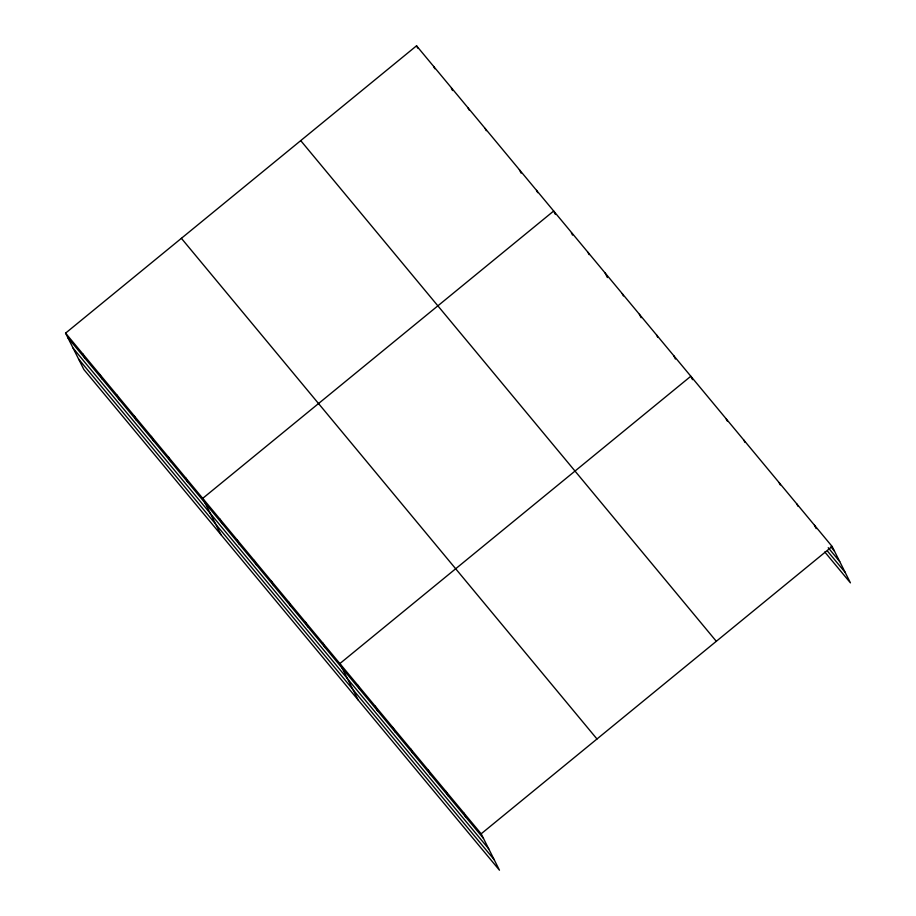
<?xml version="1.0" encoding="UTF-8"?>
<svg xmlns="http://www.w3.org/2000/svg" width="916" height="916" viewBox="0 0 916 916"><rect width="100%" height="100%" fill="white"/><g stroke="black" fill="none" stroke-linecap="round" stroke-linejoin="round"><path stroke-width="1.37" d="M65.574 333.138L481.163 833.812L499.46 870.2L83.871 369.526L65.574 333.138L416.54 45.8L832.129 546.474L850.426 582.862L824.812 552.005M481.163 833.812L832.129 546.474M830.892 546.795L834.43 551.043M828.224 547.711L839.709 561.542M827.48 551.089L845.147 572.363M300.723 140.617L716.312 641.292M181.391 238.32L596.98 738.994M67.876 337.718L483.465 838.392M73.154 348.217L488.743 848.892M78.593 359.026L494.182 859.7M814.461 525.189L816.19 528.624M796.794 503.915L797.951 506.205M779.138 482.64L780.283 484.93M743.815 440.081L744.96 442.371M726.148 418.807L727.304 421.085M692.553 379.671L690.824 376.247L339.859 663.585L358.167 699.973M673.684 355.591L675.413 359.026M656.543 334.935L657.688 337.225M639.391 314.291L641.12 317.715M622.25 293.635L623.407 295.925M605.11 272.979L607.411 277.559M587.969 252.324L589.114 254.614M571.401 232.824L572.546 235.103M555.405 214.459L553.676 211.024L202.722 498.361L221.019 534.749M536.536 190.368L537.692 192.658M519.395 169.712L521.124 173.147M485.114 128.412L486.259 130.702M467.962 107.756L469.118 110.046M451.393 88.245L452.55 90.535M433.68 66.456L434.825 68.746M416.54 45.8L417.685 48.09M463.496 812.538L465.797 817.106M445.84 791.252L448.142 795.832M428.173 769.978L430.474 774.558M410.517 748.704L412.818 753.273M392.85 727.418L395.151 731.998M375.194 706.144L377.495 710.713M357.526 684.859L359.828 689.439M322.718 642.929L325.02 647.509M305.578 622.273L307.879 626.853M288.437 601.629L290.738 606.197M271.296 580.973L273.598 585.553M254.144 560.317L256.446 564.897M237.004 539.673L239.305 544.241M219.863 519.017L222.164 523.586M185.582 477.705L187.883 482.285M168.429 457.061L170.731 461.63M151.289 436.405L153.59 440.974M134.148 415.75L136.45 420.33M117.008 395.094L119.309 399.674M99.855 374.449L102.157 379.018M82.715 353.794L85.016 358.374"/></g></svg>
